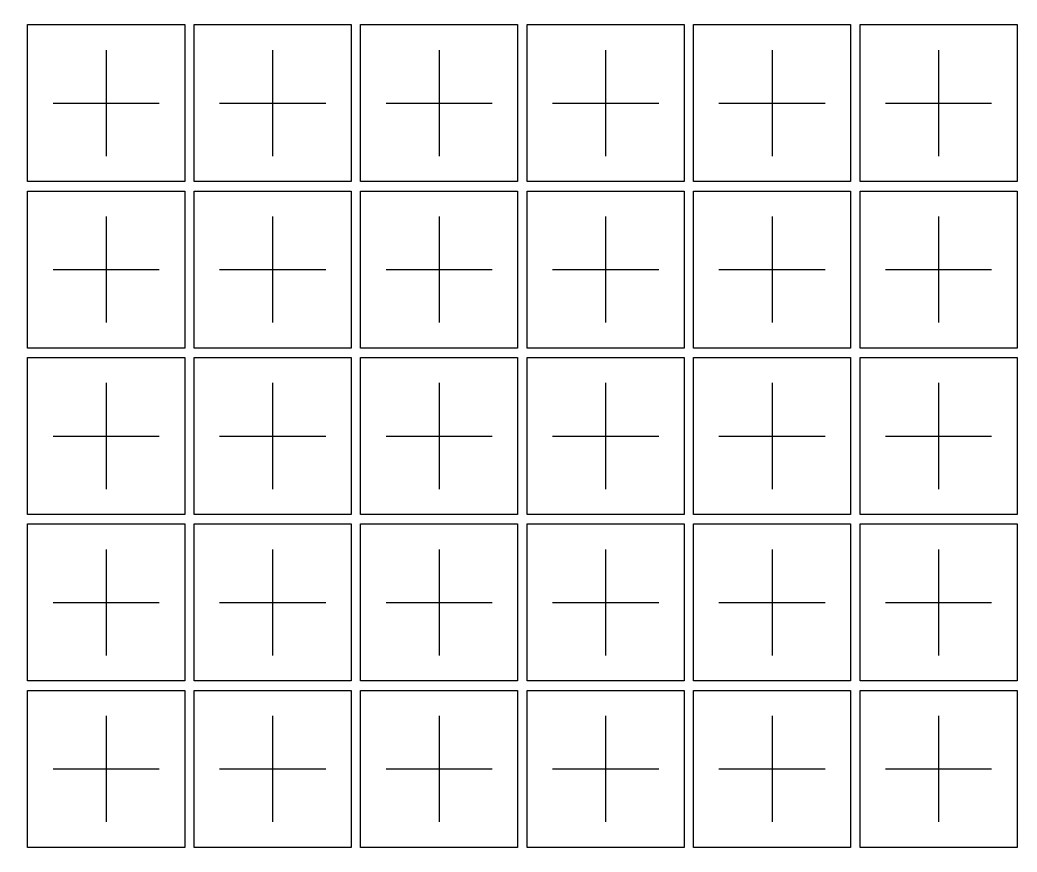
# Model space of a CAD drawing. Extents: x -140 to 3541, y -503 to -95.
# Drawn here: x 3213.12 to 3244.86, y -317.21 to -290.71 of the extents above; entities that cross this region are included whole.
import ezdxf

# ---------------------------------------------------------------- set-up
doc = ezdxf.new("R2010")
doc.units = 0
doc.header["$LTSCALE"] = 5
doc.header["$MEASUREMENT"] = 0
doc.header["$PDMODE"] = 3
doc.linetypes.add('CENTER', pattern=[2, 1.25, -0.25, 0.25, -0.25])
doc.layers.get('Defpoints').update_dxf_attribs({"linetype": 'CONTINUOUS'})
for name, color, linetype in [('center', 1, 'CONTINUOUS'), ('PKG', 2, 'CONTINUOUS'), ('标注', 4, 'CONTINUOUS')]:
    doc.layers.add(name, color=color, linetype=linetype)
doc.styles.add('SIMPLEX', font='SIMPLEX')
doc.styles.add('宋体', font='')
doc.styles.get('宋体').set_extended_font_data('SimSun')
doc.dimstyles.new('副本Standard', dxfattribs={"dimtxt": 0.05, "dimasz": 0.05, "dimexe": 0.07, "dimexo": 0.07, "dimgap": 0.07, "dimtad": 1, "dimzin": 1, "dimdsep": 46, "dimtxsty": 'SIMPLEX', "dimcen": 0.1, "dimclrd": 256, "dimclre": 256, "dimclrt": 256, "dimadec": 0, "dimazin": 0, "dimtfac": 1, "dimtofl": 0, "dimtmove": 0, "dimatfit": 0, "dimfxl": 1, "dimlwd": -1, "dimlwe": -1, "dimarcsym": 0})

# ---------------------------------------------------------------- blocks, each defined once
blk = doc.blocks.new('*D110')
at = {"layer": 'Defpoints', "color": 0}
for p in [(3239.564, -274.423), (3204.814, -346.911), (3206.996, -355.134)]:
    blk.add_point(p, dxfattribs=at)
at = {"layer": '标注', "lineweight": 0}
for p, q in [((3204.814, -346.936), (3204.814, -351.134)), ((3204.814, -351.134), (3206.996, -353.134)), ((3206.996, -353.134), (3206.996, -355.134))]:
    blk.add_line(p, q, dxfattribs=at)
at = {"layer": '标注', "lineweight": 0, "insert": (3206.996, -357.251), "char_height": 1, "attachment_point": 5, "rotation": 90, "style": '宋体'}
blk.add_mtext('34.750', dxfattribs=at)
blk = doc.blocks.new('*D131')
at = {"layer": 'Defpoints', "color": 0}
for p in [(3204.821, -274.423), (3198.555, -349.399), (3232.802, -349.399)]:
    blk.add_point(p, dxfattribs=at)
at = {"layer": '标注', "lineweight": 0}
blk.add_line((3232.777, -349.399), (3198.555, -349.399), dxfattribs=at)
at = {"layer": '标注', "lineweight": 0, "insert": (3196.441, -349.399), "char_height": 1, "attachment_point": 5, "style": '宋体'}
blk.add_mtext('74.976', dxfattribs=at)

msp = doc.modelspace()

# ---------------------------------------------------------------- linework, layer by layer
at = {"layer": 'center', "linetype": 'CENTER', "lineweight": 0}
for p, q in [((3215.86434, -291.6706), (3215.86434, -295.05209)), ((3221.16434, -291.6706), (3221.16434, -295.05209)), ((3226.46434, -291.6706), (3226.46434, -295.05209)), ((3231.76434, -291.6706), (3231.76434, -295.05209)), ((3237.06434, -291.6706), (3237.06434, -295.05209)), ((3242.36434, -291.6706), (3242.36434, -295.05209)), ((3214.1736, -293.36135), (3217.55509, -293.36135)), ((3219.4736, -293.36135), (3222.85509, -293.36135)), ((3224.7736, -293.36135), (3228.15509, -293.36135)), ((3230.0736, -293.36135), (3233.45509, -293.36135)), ((3235.3736, -293.36135), (3238.75509, -293.36135)), ((3240.6736, -293.36135), (3244.05509, -293.36135)), ((3215.86434, -296.9706), (3215.86434, -300.35209)), ((3221.16434, -296.9706), (3221.16434, -300.35209)), ((3226.46434, -296.9706), (3226.46434, -300.35209)), ((3231.76434, -296.9706), (3231.76434, -300.35209)), ((3237.06434, -296.9706), (3237.06434, -300.35209)), ((3242.36434, -296.9706), (3242.36434, -300.35209)), ((3214.1736, -298.66135), (3217.55509, -298.66135)), ((3219.4736, -298.66135), (3222.85509, -298.66135)), ((3224.7736, -298.66135), (3228.15509, -298.66135)), ((3230.0736, -298.66135), (3233.45509, -298.66135)), ((3235.3736, -298.66135), (3238.75509, -298.66135)), ((3240.6736, -298.66135), (3244.05509, -298.66135)), ((3215.86434, -302.2706), (3215.86434, -305.65209)), ((3221.16434, -302.2706), (3221.16434, -305.65209)), ((3226.46434, -302.2706), (3226.46434, -305.65209)), ((3231.76434, -302.2706), (3231.76434, -305.65209)), ((3237.06434, -302.2706), (3237.06434, -305.65209)), ((3242.36434, -302.2706), (3242.36434, -305.65209)), ((3214.1736, -303.96135), (3217.55509, -303.96135)), ((3219.4736, -303.96135), (3222.85509, -303.96135)), ((3224.7736, -303.96135), (3228.15509, -303.96135)), ((3230.0736, -303.96135), (3233.45509, -303.96135)), ((3235.3736, -303.96135), (3238.75509, -303.96135)), ((3240.6736, -303.96135), (3244.05509, -303.96135)), ((3215.86434, -307.5706), (3215.86434, -310.95209)), ((3221.16434, -307.5706), (3221.16434, -310.95209)), ((3226.46434, -307.5706), (3226.46434, -310.95209)), ((3231.76434, -307.5706), (3231.76434, -310.95209)), ((3237.06434, -307.5706), (3237.06434, -310.95209)), ((3242.36434, -307.5706), (3242.36434, -310.95209)), ((3214.1736, -309.26135), (3217.55509, -309.26135)), ((3219.4736, -309.26135), (3222.85509, -309.26135)), ((3224.7736, -309.26135), (3228.15509, -309.26135)), ((3230.0736, -309.26135), (3233.45509, -309.26135)), ((3235.3736, -309.26135), (3238.75509, -309.26135)), ((3240.6736, -309.26135), (3244.05509, -309.26135)), ((3215.86434, -312.8706), (3215.86434, -316.25209)), ((3221.16434, -312.8706), (3221.16434, -316.25209)), ((3226.46434, -312.8706), (3226.46434, -316.25209)), ((3231.76434, -312.8706), (3231.76434, -316.25209)), ((3237.06434, -312.8706), (3237.06434, -316.25209)), ((3242.36434, -312.8706), (3242.36434, -316.25209)), ((3214.1736, -314.56135), (3217.55509, -314.56135)), ((3219.4736, -314.56135), (3222.85509, -314.56135)), ((3224.7736, -314.56135), (3228.15509, -314.56135)), ((3230.0736, -314.56135), (3233.45509, -314.56135)), ((3235.3736, -314.56135), (3238.75509, -314.56135)), ((3240.6736, -314.56135), (3244.05509, -314.56135))]:
    msp.add_line(p, q, dxfattribs=at)
at = {"layer": 'PKG', "linetype": 'Continuous', "lineweight": 0}
for points in [[(3213.36434, -295.86135), (3213.36434, -290.86135), (3218.36434, -290.86135), (3218.36434, -295.86135)], [(3218.66434, -295.86135), (3218.66434, -290.86135), (3223.66434, -290.86135), (3223.66434, -295.86135)], [(3223.96434, -295.86135), (3223.96434, -290.86135), (3228.96434, -290.86135), (3228.96434, -295.86135)], [(3229.26434, -295.86135), (3229.26434, -290.86135), (3234.26434, -290.86135), (3234.26434, -295.86135)], [(3234.56434, -295.86135), (3234.56434, -290.86135), (3239.56434, -290.86135), (3239.56434, -295.86135)], [(3239.86434, -295.86135), (3239.86434, -290.86135), (3244.86434, -290.86135), (3244.86434, -295.86135)], [(3213.36434, -301.16135), (3213.36434, -296.16135), (3218.36434, -296.16135), (3218.36434, -301.16135)], [(3218.66434, -301.16135), (3218.66434, -296.16135), (3223.66434, -296.16135), (3223.66434, -301.16135)], [(3223.96434, -301.16135), (3223.96434, -296.16135), (3228.96434, -296.16135), (3228.96434, -301.16135)], [(3229.26434, -301.16135), (3229.26434, -296.16135), (3234.26434, -296.16135), (3234.26434, -301.16135)], [(3234.56434, -301.16135), (3234.56434, -296.16135), (3239.56434, -296.16135), (3239.56434, -301.16135)], [(3239.86434, -301.16135), (3239.86434, -296.16135), (3244.86434, -296.16135), (3244.86434, -301.16135)], [(3213.36434, -306.46135), (3213.36434, -301.46135), (3218.36434, -301.46135), (3218.36434, -306.46135)], [(3218.66434, -306.46135), (3218.66434, -301.46135), (3223.66434, -301.46135), (3223.66434, -306.46135)], [(3223.96434, -306.46135), (3223.96434, -301.46135), (3228.96434, -301.46135), (3228.96434, -306.46135)], [(3229.26434, -306.46135), (3229.26434, -301.46135), (3234.26434, -301.46135), (3234.26434, -306.46135)], [(3234.56434, -306.46135), (3234.56434, -301.46135), (3239.56434, -301.46135), (3239.56434, -306.46135)], [(3239.86434, -306.46135), (3239.86434, -301.46135), (3244.86434, -301.46135), (3244.86434, -306.46135)], [(3213.36434, -311.76135), (3213.36434, -306.76135), (3218.36434, -306.76135), (3218.36434, -311.76135)], [(3218.66434, -311.76135), (3218.66434, -306.76135), (3223.66434, -306.76135), (3223.66434, -311.76135)], [(3223.96434, -311.76135), (3223.96434, -306.76135), (3228.96434, -306.76135), (3228.96434, -311.76135)], [(3229.26434, -311.76135), (3229.26434, -306.76135), (3234.26434, -306.76135), (3234.26434, -311.76135)], [(3234.56434, -311.76135), (3234.56434, -306.76135), (3239.56434, -306.76135), (3239.56434, -311.76135)], [(3239.86434, -311.76135), (3239.86434, -306.76135), (3244.86434, -306.76135), (3244.86434, -311.76135)], [(3213.36434, -317.06135), (3213.36434, -312.06135), (3218.36434, -312.06135), (3218.36434, -317.06135)], [(3218.66434, -317.06135), (3218.66434, -312.06135), (3223.66434, -312.06135), (3223.66434, -317.06135)], [(3223.96434, -317.06135), (3223.96434, -312.06135), (3228.96434, -312.06135), (3228.96434, -317.06135)], [(3229.26434, -317.06135), (3229.26434, -312.06135), (3234.26434, -312.06135), (3234.26434, -317.06135)], [(3234.56434, -317.06135), (3234.56434, -312.06135), (3239.56434, -312.06135), (3239.56434, -317.06135)], [(3239.86434, -317.06135), (3239.86434, -312.06135), (3244.86434, -312.06135), (3244.86434, -317.06135)]]:
    msp.add_lwpolyline(points, close=True, dxfattribs=at)

# ---------------------------------------------------------------- dimensions: what is measured, and where the dimension line sits
at = {"layer": '标注', "lineweight": 0}
for feature_location, offset, dtype, origin, picture, middle in [((3232.80234, -349.39935), (-34.24687, 0), 0, (3204.82134, -274.42335), '*D131', (3196.44122, -349.39935)), ((3204.81434, -346.91135), (2.18161, -8.22295), 1, (3239.56434, -274.42335), '*D110', (3206.99595, -357.25134))]:
    dim = msp.add_ordinate_dim(feature_location=feature_location, offset=offset, dtype=dtype, origin=origin, dimstyle='副本Standard', override={"dimtxt": 1, "dimasz": 1, "dimexo": 0.025, "dimgap": 0.05, "dimtad": 0, "dimdec": 3, "dimtxsty": '宋体', "dimlwe": 0}, dxfattribs=at)
    dim.commit()
    dim.dimension.update_dxf_attribs({"geometry": picture, "text_midpoint": middle})

doc.saveas('drawing.dxf')
